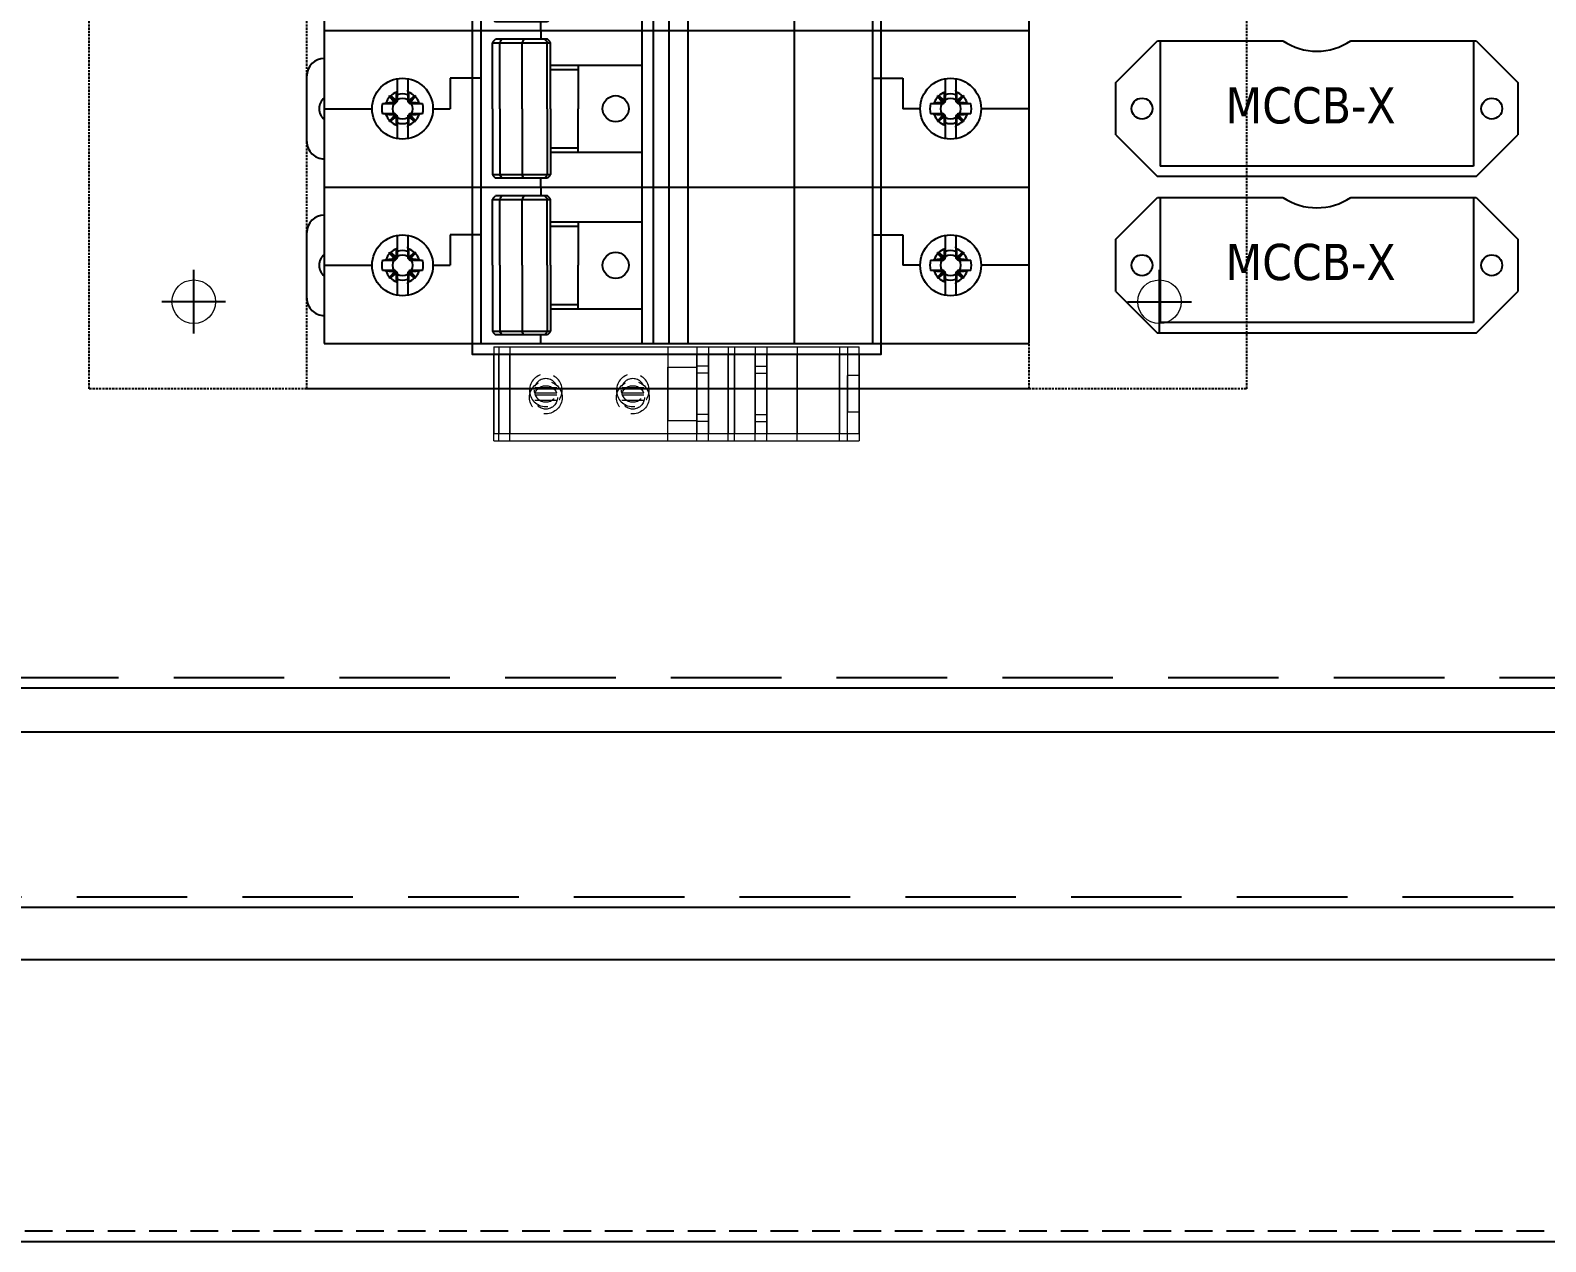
# Model space of a CAD drawing. Header units: millimetres. Extents: x 0 to 4227, y 0 to 2989.
# Drawn here: x 2777.3 to 2951.5, y 950.2 to 1089.4 of the extents above; entities that cross this region are included whole.
import ezdxf
from ezdxf.enums import TextEntityAlignment as Align

# ---------------------------------------------------------------- set-up
doc = ezdxf.new("R2010")
doc.units = ezdxf.units.MM
for name, pattern in [('DASHED', [0.75, 0.5, -0.25]), ('HIDDEN2', [4.7625, 3.175, -1.5875]), ('HIDDENX2', [19.05, 12.7, -6.35])]:
    doc.linetypes.add(name, pattern=pattern)
for name, color, linetype in [('01', 7, 'HIDDEN2'), ('ALPHA', 255, 'Continuous'), ('DI', 2, 'Continuous'), ('E600_Gen', 4, 'Continuous'), ('KICHTHUOC', 8, 'Continuous'), ('Text', 4, 'Continuous'), ('THIET BI', 2, 'Continuous')]:
    doc.layers.add(name, color=color, linetype=linetype)
doc.styles.add('Tahoma (Input Text)', font='tahoma.ttf')

# ---------------------------------------------------------------- blocks, each defined once
blk = doc.blocks.new('MFNN')
at = {"layer": '01', "color": 6, "linetype": 'Continuous', "lineweight": 9}
for p, q in [((-10647.65, 39819.27), (-10637.67, 39819.27)), ((-10647.65, 39819.27), (-10647.65, 39777.28)), ((-10637.67, 39819.27), (-10637.67, 39777.28)), ((-10647.65, 39818.71), (-10637.67, 39818.71)), ((-10647.65, 39817.44), (-10637.67, 39817.44)), ((-10647.65, 39799.29), (-10639.17, 39799.29)), ((-10639.17, 39799.29), (-10639.17, 39795.95)), ((-10647.65, 39795.95), (-10637.67, 39795.95)), ((-10645.43, 39794.61), (-10645.43, 39795.95)), ((-10639.86, 39794.61), (-10639.86, 39795.95)), ((-10647.65, 39794.61), (-10637.67, 39794.61)), ((-10647.65, 39792.34), (-10637.67, 39792.34)), ((-10647.65, 39791.62), (-10637.67, 39791.62)), ((-10647.65, 39789.25), (-10637.67, 39789.25)), ((-10645.43, 39789.25), (-10645.43, 39787.91)), ((-10639.86, 39789.25), (-10639.86, 39787.91)), ((-10647.65, 39787.91), (-10637.67, 39787.91)), ((-10647.65, 39784.4), (-10637.67, 39784.4)), ((-10647.65, 39779.53), (-10637.67, 39779.53)), ((-10647.65, 39778.62), (-10640.13, 39778.62)), ((-10640.13, 39777.28), (-10640.13, 39778.62)), ((-10637.67, 39777.28), (-10647.65, 39777.28))]:
    blk.add_line(p, q, dxfattribs=at)
at = {"layer": '01', "color": 4, "lineweight": 9}
for p, q in [((-10642.97, 39814.58), (-10642.96, 39812.03)), ((-10642.36, 39814.58), (-10642.35, 39812.03)), ((-10642.97, 39804.58), (-10642.96, 39802.03)), ((-10642.36, 39804.58), (-10642.35, 39802.03))]:
    blk.add_line(p, q, dxfattribs=at)
for centre, radius in [((-10642.65, 39813.3), 1.88), ((-10642.65, 39813.3), 1.34), ((-10642.65, 39803.3), 1.88), ((-10642.65, 39803.3), 1.34)]:
    blk.add_circle(centre, radius, dxfattribs=at)
blk = doc.blocks.new('sbdf11712')
at = {"layer": 'ALPHA'}
for p, q in [((-431.29, -67.44), (-413.29, -67.44)), ((-431.29, -148.44), (-431.29, -67.44)), ((-422.29, -67.44), (-422.29, -72.94)), ((-413.29, -148.44), (-413.29, -67.44)), ((-422.97, -74.88), (-422.98, -75.22)), ((-422.94, -74.54), (-422.97, -74.88)), ((-422.93, -74.53), (-422.94, -74.54)), ((-422.94, -74.54), (-422.94, -74.54)), ((-422.92, -74.52), (-422.93, -74.53)), ((-422.91, -74.5), (-422.92, -74.51)), ((-422.92, -74.51), (-422.92, -74.52)), ((-422.9, -74.47), (-422.91, -74.49)), ((-422.91, -74.49), (-422.91, -74.5)), ((-422.9, -75.59), (-422.9, -74.13)), ((-422.9, -74.42), (-422.9, -74.44)), ((-422.9, -74.44), (-422.9, -74.46)), ((-422.9, -74.46), (-422.9, -74.47)), ((-421.69, -74.13), (-421.69, -75.59)), ((-421.69, -74.44), (-421.69, -74.42)), ((-421.69, -74.46), (-421.69, -74.44)), ((-421.69, -74.48), (-421.69, -74.46)), ((-421.68, -74.49), (-421.69, -74.48)), ((-421.68, -74.51), (-421.68, -74.49)), ((-421.67, -74.52), (-421.68, -74.51)), ((-421.66, -74.53), (-421.67, -74.52)), ((-421.65, -74.54), (-421.66, -74.53)), ((-421.65, -74.54), (-421.65, -74.54)), ((-421.62, -74.88), (-421.65, -74.54)), ((-421.61, -75.22), (-421.62, -74.88)), ((-425.74, -75.84), (-423.15, -75.84)), ((-424.38, -75.84), (-424.42, -75.84)), ((-424.35, -75.84), (-424.38, -75.84)), ((-424.32, -75.83), (-424.35, -75.84)), ((-424.3, -75.83), (-424.32, -75.83)), ((-424.28, -75.82), (-424.3, -75.83)), ((-424.25, -75.81), (-424.28, -75.82)), ((-424.23, -75.8), (-424.25, -75.81)), ((-424.22, -75.8), (-424.23, -75.8)), ((-424.2, -75.78), (-424.22, -75.8)), ((-424.19, -75.77), (-424.2, -75.78)), ((-424.18, -75.76), (-424.19, -75.77)), ((-424.18, -75.76), (-423.68, -75.75)), ((-423.79, -74.95), (-423.05, -75.69)), ((-423.79, -74.95), (-423.73, -74.97)), ((-423.77, -75), (-423.79, -74.95)), ((-423.75, -75.06), (-423.77, -75)), ((-423.75, -75.06), (-423.19, -75.75)), ((-423.73, -74.97), (-423.68, -74.99)), ((-423.68, -74.99), (-422.98, -75.56)), ((-423.68, -75.75), (-423.19, -75.75)), ((-423.17, -75.76), (-423.19, -75.75)), ((-423.15, -75.78), (-423.17, -75.76)), ((-423.15, -75.84), (-423.15, -75.78)), ((-423.13, -75.79), (-423.15, -75.78)), ((-423.11, -75.8), (-423.13, -75.79)), ((-423.08, -75.79), (-423.11, -75.8)), ((-423.06, -75.78), (-423.08, -75.79)), ((-423.05, -75.76), (-423.06, -75.78)), ((-423.05, -75.69), (-423.05, -75.74)), ((-423, -75.69), (-423.05, -75.69)), ((-422.98, -75.22), (-422.98, -75.56)), ((-422.98, -75.56), (-422.97, -75.57)), ((-422.96, -75.67), (-422.98, -75.68)), ((-422.97, -75.57), (-422.96, -75.59)), ((-422.9, -75.59), (-422.96, -75.59)), ((-422.96, -75.59), (-422.94, -75.61)), ((-422.94, -75.65), (-422.96, -75.67)), ((-422.94, -75.61), (-422.94, -75.63)), ((-422.94, -75.63), (-422.94, -75.65)), ((-421.69, -75.59), (-421.63, -75.59)), ((-421.65, -75.61), (-421.63, -75.59)), ((-421.65, -75.63), (-421.65, -75.61)), ((-421.65, -75.65), (-421.65, -75.63)), ((-421.63, -75.67), (-421.65, -75.65)), ((-421.63, -75.59), (-421.62, -75.57)), ((-421.61, -75.68), (-421.63, -75.67)), ((-421.62, -75.57), (-421.6, -75.56)), ((-421.6, -75.56), (-421.61, -75.22)), ((-420.91, -74.99), (-421.6, -75.56)), ((-421.54, -75.69), (-421.59, -75.69)), ((-420.8, -74.95), (-421.54, -75.69)), ((-421.54, -75.74), (-421.54, -75.69)), ((-421.53, -75.78), (-421.54, -75.76)), ((-421.51, -75.79), (-421.53, -75.78)), ((-421.48, -75.8), (-421.51, -75.79)), ((-421.46, -75.79), (-421.48, -75.8)), ((-421.44, -75.78), (-421.46, -75.79)), ((-421.42, -75.76), (-421.44, -75.78)), ((-421.44, -75.84), (-421.44, -75.78)), ((-421.44, -75.84), (-418.85, -75.84)), ((-421.4, -75.75), (-421.42, -75.76)), ((-420.84, -75.06), (-421.4, -75.75)), ((-421.4, -75.75), (-420.91, -75.75)), ((-420.91, -74.99), (-420.86, -74.97)), ((-420.91, -75.75), (-420.41, -75.76)), ((-420.86, -74.97), (-420.8, -74.95)), ((-420.82, -75), (-420.84, -75.06)), ((-420.8, -74.95), (-420.82, -75)), ((-420.4, -75.77), (-420.41, -75.76)), ((-420.39, -75.79), (-420.4, -75.77)), ((-420.37, -75.8), (-420.39, -75.79)), ((-420.35, -75.8), (-420.37, -75.8)), ((-420.33, -75.81), (-420.35, -75.8)), ((-420.31, -75.82), (-420.33, -75.81)), ((-420.29, -75.83), (-420.31, -75.82)), ((-420.26, -75.83), (-420.29, -75.83)), ((-420.24, -75.84), (-420.26, -75.83)), ((-420.21, -75.84), (-420.24, -75.84)), ((-420.17, -75.84), (-420.21, -75.84)), ((-425.74, -77.05), (-423.15, -77.05)), ((-424.42, -77.05), (-424.38, -77.05)), ((-424.38, -77.05), (-424.35, -77.05)), ((-424.35, -77.05), (-424.32, -77.05)), ((-424.32, -77.05), (-424.3, -77.06)), ((-424.3, -77.06), (-424.28, -77.07)), ((-424.28, -77.07), (-424.25, -77.07)), ((-424.25, -77.07), (-424.23, -77.08)), ((-424.23, -77.08), (-424.22, -77.09)), ((-424.22, -77.09), (-424.2, -77.1)), ((-424.2, -77.1), (-424.19, -77.11)), ((-424.19, -77.11), (-424.18, -77.13)), ((-423.68, -77.14), (-424.18, -77.13)), ((-423.79, -77.94), (-423.05, -77.2)), ((-423.79, -77.94), (-423.77, -77.88)), ((-423.73, -77.92), (-423.79, -77.94)), ((-423.77, -77.88), (-423.75, -77.83)), ((-423.75, -77.83), (-423.19, -77.14)), ((-423.68, -77.9), (-423.73, -77.92)), ((-423.19, -77.14), (-423.68, -77.14)), ((-423.68, -77.9), (-422.98, -77.33)), ((-423.19, -77.14), (-423.17, -77.12)), ((-423.17, -77.12), (-423.15, -77.11)), ((-423.15, -77.05), (-423.15, -77.11)), ((-423.15, -77.11), (-423.13, -77.09)), ((-423.13, -77.09), (-423.11, -77.09)), ((-423.11, -77.09), (-423.08, -77.09)), ((-423.08, -77.09), (-423.06, -77.11)), ((-423.06, -77.11), (-423.05, -77.13)), ((-423.05, -77.15), (-423.05, -77.2)), ((-423.05, -77.2), (-423, -77.2)), ((-422.98, -77.2), (-422.96, -77.21)), ((-422.97, -77.32), (-422.98, -77.33)), ((-422.98, -77.33), (-422.98, -77.67)), ((-422.98, -77.67), (-422.97, -78.01)), ((-422.96, -77.3), (-422.97, -77.32)), ((-422.97, -78.01), (-422.94, -78.34)), ((-422.96, -77.21), (-422.94, -77.23)), ((-422.94, -77.28), (-422.96, -77.3)), ((-422.9, -77.3), (-422.96, -77.3)), ((-422.94, -77.23), (-422.94, -77.26)), ((-422.94, -77.26), (-422.94, -77.28)), ((-422.94, -78.34), (-422.93, -78.35)), ((-422.93, -78.35), (-422.93, -78.36)), ((-422.93, -78.36), (-422.92, -78.37)), ((-422.92, -78.37), (-422.91, -78.38)), ((-422.91, -78.38), (-422.91, -78.39)), ((-422.9, -78.75), (-422.9, -77.3)), ((-421.69, -77.3), (-421.69, -78.75)), ((-421.69, -77.3), (-421.63, -77.3)), ((-421.68, -78.39), (-421.67, -78.37)), ((-421.67, -78.37), (-421.67, -78.36)), ((-421.67, -78.36), (-421.66, -78.36)), ((-421.66, -78.36), (-421.65, -78.35)), ((-421.65, -77.23), (-421.63, -77.21)), ((-421.65, -77.26), (-421.65, -77.23)), ((-421.65, -77.28), (-421.65, -77.26)), ((-421.63, -77.3), (-421.65, -77.28)), ((-421.65, -78.34), (-421.62, -78.01)), ((-421.65, -78.35), (-421.65, -78.34)), ((-421.63, -77.21), (-421.61, -77.2)), ((-421.62, -77.32), (-421.63, -77.3)), ((-421.6, -77.33), (-421.62, -77.32)), ((-421.62, -78.01), (-421.61, -77.67)), ((-421.61, -77.67), (-421.6, -77.33)), ((-420.91, -77.9), (-421.6, -77.33)), ((-421.59, -77.2), (-421.54, -77.2)), ((-421.54, -77.13), (-421.53, -77.11)), ((-421.54, -77.2), (-421.54, -77.15)), ((-420.8, -77.94), (-421.54, -77.2)), ((-421.53, -77.11), (-421.51, -77.09)), ((-421.51, -77.09), (-421.48, -77.09)), ((-421.48, -77.09), (-421.46, -77.09)), ((-421.46, -77.09), (-421.44, -77.11)), ((-421.44, -77.05), (-418.85, -77.05)), ((-421.44, -77.11), (-421.44, -77.05)), ((-421.44, -77.11), (-421.42, -77.12)), ((-421.42, -77.12), (-421.4, -77.14)), ((-420.84, -77.83), (-421.4, -77.14)), ((-420.91, -77.14), (-421.4, -77.14)), ((-420.41, -77.13), (-420.91, -77.14)), ((-420.86, -77.92), (-420.91, -77.9)), ((-420.8, -77.94), (-420.86, -77.92)), ((-420.84, -77.83), (-420.82, -77.88)), ((-420.82, -77.88), (-420.8, -77.94)), ((-420.41, -77.13), (-420.4, -77.11)), ((-420.4, -77.11), (-420.39, -77.1)), ((-420.39, -77.1), (-420.37, -77.09)), ((-420.37, -77.09), (-420.35, -77.08)), ((-420.35, -77.08), (-420.33, -77.07)), ((-420.33, -77.07), (-420.31, -77.07)), ((-420.31, -77.07), (-420.29, -77.06)), ((-420.29, -77.06), (-420.26, -77.05)), ((-420.26, -77.05), (-420.24, -77.05)), ((-420.24, -77.05), (-420.21, -77.05)), ((-420.21, -77.05), (-420.17, -77.05)), ((-422.91, -78.39), (-422.9, -78.41)), ((-422.9, -78.41), (-422.9, -78.42)), ((-422.9, -78.42), (-422.9, -78.44)), ((-422.9, -78.44), (-422.9, -78.46)), ((-422.29, -79.94), (-422.29, -81.93)), ((-421.69, -78.41), (-421.68, -78.4)), ((-421.69, -78.43), (-421.69, -78.41)), ((-421.69, -78.45), (-421.69, -78.43)), ((-421.69, -78.46), (-421.69, -78.45)), ((-421.68, -78.4), (-421.68, -78.39)), ((-425.8, -81.93), (-422.29, -81.93)), ((-425.8, -85.44), (-425.8, -81.93)), ((-431.29, -85.44), (-413.29, -85.44)), ((-431.29, -94.44), (-413.29, -94.44)), ((-431.29, -106.64), (-413.29, -106.64)), ((-431.29, -108.84), (-413.29, -108.84)), ((-431.29, -110.64), (-413.29, -110.64)), ((-431.29, -111.94), (-413.29, -111.94)), ((-427.29, -122.44), (-427.29, -111.94)), ((-417.29, -122.44), (-417.29, -111.94)), ((-427.29, -119.24), (-422.29, -119.24)), ((-426.79, -122.44), (-426.79, -119.24)), ((-417.29, -119.24), (-422.29, -119.24)), ((-417.79, -122.44), (-417.79, -119.24)), ((-431.29, -123.54), (-430.33, -123.54)), ((-430.01, -122.5), (-430.29, -122.79)), ((-430.29, -122.79), (-430.29, -128.74)), ((-430.29, -123.14), (-430.01, -122.86)), ((-430.01, -122.86), (-429.97, -122.83)), ((-429.97, -122.83), (-429.92, -122.81)), ((-429.92, -122.81), (-429.87, -122.81)), ((-422.29, -122.44), (-429.87, -122.44)), ((-429.87, -129.08), (-429.87, -122.44)), ((-422.29, -122.81), (-429.87, -122.81)), ((-422.29, -122.44), (-414.72, -122.44)), ((-422.29, -122.81), (-414.72, -122.81)), ((-414.72, -129.08), (-414.72, -122.44)), ((-414.67, -122.81), (-414.72, -122.81)), ((-414.62, -122.83), (-414.67, -122.81)), ((-414.58, -122.86), (-414.62, -122.83)), ((-414.58, -122.5), (-414.29, -122.79)), ((-414.29, -123.14), (-414.58, -122.86)), ((-414.29, -122.79), (-414.29, -128.74)), ((-413.29, -123.54), (-414.26, -123.54)), ((-430.29, -125.51), (-430.01, -125.64)), ((-430.01, -125.64), (-429.97, -125.65)), ((-429.97, -125.65), (-429.92, -125.66)), ((-429.92, -125.66), (-429.87, -125.67)), ((-422.29, -125.67), (-429.87, -125.67)), ((-422.29, -125.67), (-414.72, -125.67)), ((-414.67, -125.66), (-414.72, -125.67)), ((-414.62, -125.65), (-414.67, -125.66)), ((-414.58, -125.64), (-414.62, -125.65)), ((-414.29, -125.51), (-414.58, -125.64)), ((-430.29, -127.99), (-430.01, -128.2)), ((-430.01, -129.02), (-430.29, -128.74)), ((-430.01, -128.2), (-429.97, -128.23)), ((-429.97, -128.23), (-429.92, -128.24)), ((-429.92, -128.24), (-429.87, -128.25)), ((-422.29, -128.25), (-429.87, -128.25)), ((-422.29, -128.25), (-414.72, -128.25)), ((-414.67, -128.24), (-414.72, -128.25)), ((-414.62, -128.23), (-414.67, -128.24)), ((-414.58, -128.2), (-414.62, -128.23)), ((-414.29, -127.99), (-414.58, -128.2)), ((-414.58, -129.02), (-414.29, -128.74)), ((-431.29, -130.44), (-413.29, -130.44)), ((-422.29, -129.08), (-429.87, -129.08)), ((-425.8, -130.44), (-425.8, -133.95)), ((-425.8, -130.44), (-422.29, -130.44)), ((-422.29, -129.08), (-414.72, -129.08)), ((-425.8, -133.95), (-422.29, -133.95)), ((-422.29, -135.94), (-422.29, -133.95)), ((-422.94, -137.54), (-422.97, -137.88)), ((-422.93, -137.53), (-422.94, -137.54)), ((-422.94, -137.54), (-422.94, -137.54)), ((-422.92, -137.52), (-422.93, -137.53)), ((-422.91, -137.5), (-422.92, -137.51)), ((-422.92, -137.51), (-422.92, -137.52)), ((-422.9, -137.47), (-422.91, -137.49)), ((-422.91, -137.49), (-422.91, -137.5)), ((-422.9, -138.59), (-422.9, -137.13)), ((-422.9, -137.42), (-422.9, -137.44)), ((-422.9, -137.44), (-422.9, -137.46)), ((-422.9, -137.46), (-422.9, -137.47)), ((-421.69, -137.13), (-421.69, -138.59)), ((-421.69, -137.44), (-421.69, -137.42)), ((-421.69, -137.46), (-421.69, -137.44)), ((-421.69, -137.48), (-421.69, -137.46)), ((-421.68, -137.49), (-421.69, -137.48)), ((-421.68, -137.51), (-421.68, -137.49)), ((-421.67, -137.52), (-421.68, -137.51)), ((-421.66, -137.53), (-421.67, -137.52)), ((-421.65, -137.54), (-421.66, -137.53)), ((-421.62, -137.88), (-421.65, -137.54)), ((-421.65, -137.54), (-421.65, -137.54)), ((-425.74, -138.84), (-423.15, -138.84)), ((-424.38, -138.84), (-424.42, -138.84)), ((-424.35, -138.84), (-424.38, -138.84)), ((-424.32, -138.83), (-424.35, -138.84)), ((-424.3, -138.83), (-424.32, -138.83)), ((-424.28, -138.82), (-424.3, -138.83)), ((-424.25, -138.81), (-424.28, -138.82)), ((-424.23, -138.8), (-424.25, -138.81)), ((-424.22, -138.8), (-424.23, -138.8)), ((-424.2, -138.78), (-424.22, -138.8)), ((-424.19, -138.77), (-424.2, -138.78)), ((-424.18, -138.76), (-424.19, -138.77)), ((-424.18, -138.76), (-423.68, -138.75)), ((-423.77, -138), (-423.79, -137.95)), ((-423.79, -137.95), (-423.73, -137.97)), ((-423.79, -137.95), (-423.05, -138.69)), ((-423.75, -138.06), (-423.77, -138)), ((-423.75, -138.06), (-423.19, -138.75)), ((-423.73, -137.97), (-423.68, -137.99)), ((-423.68, -137.99), (-422.98, -138.56)), ((-423.68, -138.75), (-423.19, -138.75)), ((-423.17, -138.76), (-423.19, -138.75)), ((-423.15, -138.78), (-423.17, -138.76)), ((-423.13, -138.79), (-423.15, -138.78)), ((-423.15, -138.84), (-423.15, -138.78)), ((-423.11, -138.8), (-423.13, -138.79)), ((-423.08, -138.79), (-423.11, -138.8)), ((-423.06, -138.78), (-423.08, -138.79)), ((-423.05, -138.76), (-423.06, -138.78)), ((-423, -138.69), (-423.05, -138.69)), ((-423.05, -138.69), (-423.05, -138.74)), ((-422.97, -137.88), (-422.98, -138.22)), ((-422.98, -138.22), (-422.98, -138.56)), ((-422.98, -138.56), (-422.97, -138.57)), ((-422.96, -138.67), (-422.98, -138.68)), ((-422.97, -138.57), (-422.96, -138.59)), ((-422.96, -138.59), (-422.94, -138.61)), ((-422.9, -138.59), (-422.96, -138.59)), ((-422.94, -138.65), (-422.96, -138.67)), ((-422.94, -138.61), (-422.94, -138.63)), ((-422.94, -138.63), (-422.94, -138.65)), ((-421.69, -138.59), (-421.63, -138.59)), ((-421.65, -138.61), (-421.63, -138.59)), ((-421.65, -138.63), (-421.65, -138.61)), ((-421.65, -138.65), (-421.65, -138.63)), ((-421.63, -138.67), (-421.65, -138.65)), ((-421.63, -138.59), (-421.62, -138.57)), ((-421.61, -138.68), (-421.63, -138.67)), ((-421.61, -138.22), (-421.62, -137.88)), ((-421.62, -138.57), (-421.6, -138.56)), ((-421.6, -138.56), (-421.61, -138.22)), ((-420.91, -137.99), (-421.6, -138.56)), ((-421.54, -138.69), (-421.59, -138.69)), ((-420.8, -137.95), (-421.54, -138.69)), ((-421.54, -138.74), (-421.54, -138.69)), ((-421.53, -138.78), (-421.54, -138.76)), ((-421.51, -138.79), (-421.53, -138.78)), ((-421.48, -138.8), (-421.51, -138.79)), ((-421.46, -138.79), (-421.48, -138.8)), ((-421.44, -138.78), (-421.46, -138.79)), ((-421.42, -138.76), (-421.44, -138.78)), ((-421.44, -138.84), (-421.44, -138.78)), ((-421.44, -138.84), (-418.85, -138.84)), ((-421.4, -138.75), (-421.42, -138.76)), ((-420.84, -138.06), (-421.4, -138.75)), ((-421.4, -138.75), (-420.91, -138.75)), ((-420.91, -137.99), (-420.86, -137.97)), ((-420.91, -138.75), (-420.41, -138.76)), ((-420.86, -137.97), (-420.8, -137.95)), ((-420.82, -138), (-420.84, -138.06)), ((-420.8, -137.95), (-420.82, -138)), ((-420.4, -138.77), (-420.41, -138.76)), ((-420.39, -138.79), (-420.4, -138.77)), ((-420.37, -138.8), (-420.39, -138.79)), ((-420.35, -138.8), (-420.37, -138.8)), ((-420.33, -138.81), (-420.35, -138.8)), ((-420.31, -138.82), (-420.33, -138.81)), ((-420.29, -138.83), (-420.31, -138.82)), ((-420.26, -138.83), (-420.29, -138.83)), ((-420.24, -138.84), (-420.26, -138.83)), ((-420.21, -138.84), (-420.24, -138.84)), ((-420.17, -138.84), (-420.21, -138.84)), ((-425.74, -140.05), (-423.15, -140.05)), ((-424.42, -140.05), (-424.38, -140.05)), ((-424.38, -140.05), (-424.35, -140.05)), ((-424.35, -140.05), (-424.32, -140.05)), ((-424.32, -140.05), (-424.3, -140.06)), ((-424.3, -140.06), (-424.28, -140.07)), ((-424.28, -140.07), (-424.25, -140.07)), ((-424.25, -140.07), (-424.23, -140.08)), ((-424.23, -140.08), (-424.22, -140.09)), ((-424.22, -140.09), (-424.2, -140.1)), ((-424.2, -140.1), (-424.19, -140.11)), ((-424.19, -140.11), (-424.18, -140.13)), ((-423.68, -140.14), (-424.18, -140.13)), ((-423.79, -140.94), (-423.05, -140.2)), ((-423.79, -140.94), (-423.77, -140.88)), ((-423.73, -140.92), (-423.79, -140.94)), ((-423.77, -140.88), (-423.75, -140.83)), ((-423.75, -140.83), (-423.19, -140.14)), ((-423.68, -140.9), (-423.73, -140.92)), ((-423.19, -140.14), (-423.68, -140.14)), ((-423.68, -140.9), (-422.98, -140.33)), ((-423.19, -140.14), (-423.17, -140.12)), ((-423.17, -140.12), (-423.15, -140.11)), ((-423.15, -140.05), (-423.15, -140.11)), ((-423.15, -140.11), (-423.13, -140.09)), ((-423.13, -140.09), (-423.11, -140.09)), ((-423.11, -140.09), (-423.08, -140.09)), ((-423.08, -140.09), (-423.06, -140.11)), ((-423.06, -140.11), (-423.05, -140.13)), ((-423.05, -140.15), (-423.05, -140.2)), ((-423.05, -140.2), (-423, -140.2)), ((-422.98, -140.2), (-422.96, -140.21)), ((-422.97, -140.32), (-422.98, -140.33)), ((-422.98, -140.33), (-422.98, -140.67)), ((-422.98, -140.67), (-422.97, -141.01)), ((-422.96, -140.3), (-422.97, -140.32)), ((-422.97, -141.01), (-422.94, -141.34)), ((-422.96, -140.21), (-422.94, -140.23)), ((-422.94, -140.28), (-422.96, -140.3)), ((-422.9, -140.3), (-422.96, -140.3)), ((-422.94, -140.23), (-422.94, -140.26)), ((-422.94, -140.26), (-422.94, -140.28)), ((-422.9, -141.75), (-422.9, -140.3)), ((-421.69, -140.3), (-421.69, -141.75)), ((-421.69, -140.3), (-421.63, -140.3)), ((-421.65, -140.23), (-421.63, -140.21)), ((-421.65, -140.26), (-421.65, -140.23)), ((-421.65, -140.28), (-421.65, -140.26)), ((-421.63, -140.3), (-421.65, -140.28)), ((-421.65, -141.34), (-421.62, -141.01)), ((-421.63, -140.21), (-421.61, -140.2)), ((-421.62, -140.32), (-421.63, -140.3)), ((-421.6, -140.33), (-421.62, -140.32)), ((-421.62, -141.01), (-421.61, -140.67)), ((-421.61, -140.67), (-421.6, -140.33)), ((-420.91, -140.9), (-421.6, -140.33)), ((-421.59, -140.2), (-421.54, -140.2)), ((-421.54, -140.13), (-421.53, -140.11)), ((-421.54, -140.2), (-421.54, -140.15)), ((-420.8, -140.94), (-421.54, -140.2)), ((-421.53, -140.11), (-421.51, -140.09)), ((-421.51, -140.09), (-421.48, -140.09)), ((-421.48, -140.09), (-421.46, -140.09)), ((-421.46, -140.09), (-421.44, -140.11)), ((-421.44, -140.05), (-418.85, -140.05)), ((-421.44, -140.11), (-421.44, -140.05)), ((-421.44, -140.11), (-421.42, -140.12)), ((-421.42, -140.12), (-421.4, -140.14)), ((-420.84, -140.83), (-421.4, -140.14)), ((-420.91, -140.14), (-421.4, -140.14)), ((-420.41, -140.13), (-420.91, -140.14)), ((-420.86, -140.92), (-420.91, -140.9)), ((-420.8, -140.94), (-420.86, -140.92)), ((-420.84, -140.83), (-420.82, -140.88)), ((-420.82, -140.88), (-420.8, -140.94)), ((-420.41, -140.13), (-420.4, -140.11)), ((-420.4, -140.11), (-420.39, -140.1)), ((-420.39, -140.1), (-420.37, -140.09)), ((-420.37, -140.09), (-420.35, -140.08)), ((-420.35, -140.08), (-420.33, -140.07)), ((-420.33, -140.07), (-420.31, -140.07)), ((-420.31, -140.07), (-420.29, -140.06)), ((-420.29, -140.06), (-420.26, -140.05)), ((-420.26, -140.05), (-420.24, -140.05)), ((-420.24, -140.05), (-420.21, -140.05)), ((-420.21, -140.05), (-420.17, -140.05)), ((-422.94, -141.34), (-422.93, -141.35)), ((-422.93, -141.35), (-422.93, -141.36)), ((-422.93, -141.36), (-422.92, -141.37)), ((-422.92, -141.37), (-422.91, -141.38)), ((-422.91, -141.38), (-422.91, -141.39)), ((-422.91, -141.39), (-422.9, -141.41)), ((-422.9, -141.41), (-422.9, -141.42)), ((-422.9, -141.42), (-422.9, -141.44)), ((-422.9, -141.44), (-422.9, -141.46)), ((-421.69, -141.41), (-421.68, -141.4)), ((-421.69, -141.43), (-421.69, -141.41)), ((-421.69, -141.45), (-421.69, -141.43)), ((-421.69, -141.46), (-421.69, -141.45)), ((-421.68, -141.39), (-421.67, -141.37)), ((-421.68, -141.4), (-421.68, -141.39)), ((-421.67, -141.36), (-421.66, -141.36)), ((-421.67, -141.37), (-421.67, -141.36)), ((-421.66, -141.36), (-421.65, -141.35)), ((-421.65, -141.35), (-421.65, -141.34)), ((-422.29, -148.44), (-422.29, -142.94)), ((-431.29, -148.44), (-413.29, -148.44)), ((-418.53, -150.44), (-426.06, -150.44))]:
    blk.add_line(p, q, dxfattribs=at)
for centre, radius in [((-422.29, -76.44), 3.5), ((-422.29, -114.94), 1.5), ((-422.29, -139.44), 3.5)]:
    blk.add_circle(centre, radius, dxfattribs=at)
for centre, radius, start, end in [((-422.29, -76.44), 2.01, 108.8619, 133.5724), ((-422.29, -76.44), 2.39, 75.3973, 104.6027), ((-422.29, -76.44), 2.01, 46.4276, 71.1381), ((-422.29, -76.44), 2.01, 136.4276, 160.0928), ((-422.29, -76.44), 1.71, 159.4266, 200.5734), ((-422.29, -76.44), 1.17, 149.1481, 210.8519), ((-423.15, -75.74), 0.1, 270, 0), ((-423, -75.59), 0.1, 270, 0), ((-422.29, -76.44), 1.17, 59.1481, 120.8519), ((-421.59, -75.59), 0.1, 180, 270), ((-421.44, -75.74), 0.1, 180, 270), ((-422.29, -76.44), 1.17, 329.1481, 30.8519), ((-422.29, -76.44), 2.01, 19.9072, 43.5724), ((-422.29, -76.44), 1.71, 339.4266, 20.5734), ((-422.29, -76.44), 2.01, 199.9072, 223.5724), ((-422.29, -76.44), 2.01, 226.4276, 251.1381), ((-423.15, -77.15), 0.1, 0, 90), ((-423, -77.3), 0.1, 0, 90), ((-422.29, -76.44), 1.17, 239.1481, 300.8519), ((-421.59, -77.3), 0.1, 90, 180), ((-422.29, -76.44), 2.01, 288.8619, 313.5724), ((-421.44, -77.15), 0.1, 90, 180), ((-422.29, -76.44), 2.01, 316.4276, 340.0928), ((-422.29, -76.44), 2.39, 255.3973, 284.6027), ((-429.87, -122.64), 0.201, 90, 135), ((-414.72, -122.64), 0.201, 45, 90), ((-429.87, -128.88), 0.201, 225, 270), ((-414.72, -128.88), 0.201, 270, 315), ((-422.29, -139.44), 2.01, 108.8619, 133.5724), ((-422.29, -139.44), 2.39, 75.3973, 104.6027), ((-422.29, -139.44), 2.01, 46.4276, 71.1381), ((-422.29, -139.44), 2.01, 136.4276, 160.0928), ((-422.29, -139.44), 1.71, 159.4266, 200.5734), ((-422.29, -139.44), 1.17, 149.1481, 210.8519), ((-423.15, -138.74), 0.1, 270, 0), ((-423, -138.59), 0.1, 270, 0), ((-422.29, -139.44), 1.17, 59.1481, 120.8519), ((-421.59, -138.59), 0.1, 180, 270), ((-421.44, -138.74), 0.1, 180, 270), ((-422.29, -139.44), 1.17, 329.1481, 30.8519), ((-422.29, -139.44), 2.01, 19.9072, 43.5724), ((-422.29, -139.44), 1.71, 339.4266, 20.5734), ((-422.29, -139.44), 2.01, 199.9072, 223.5724), ((-422.29, -139.44), 2.01, 226.4276, 251.1381), ((-423.15, -140.15), 0.1, 0, 90), ((-423, -140.3), 0.1, 0, 90), ((-422.29, -139.44), 1.17, 239.1481, 300.8519), ((-421.59, -140.3), 0.1, 90, 180), ((-422.29, -139.44), 2.01, 288.8619, 313.5724), ((-421.44, -140.15), 0.1, 90, 180), ((-422.29, -139.44), 2.01, 316.4276, 340.0928), ((-422.29, -139.44), 2.39, 255.3973, 284.6027), ((-426.06, -148.44), 2.01, 180, 270), ((-422.29, -147.43), 1.6, 218.9375, 321.0625), ((-418.53, -148.44), 2.01, 270, 0)]:
    blk.add_arc(centre, radius, start, end, dxfattribs=at)
blk = doc.blocks.new('hvnhgjghj')
at = {"layer": 'KICHTHUOC', "color": 95}
for p, q in [((-8611.84, 37566.35), (-8603.84, 37574.35)), ((-8603.84, 37574.35), (-8579.84, 37574.35)), ((-8603.34, 37574.35), (-8603.34, 37550.35)), ((-8566.84, 37574.35), (-8542.84, 37574.35)), ((-8543.34, 37574.35), (-8543.34, 37550.35)), ((-8542.84, 37574.35), (-8534.84, 37566.35)), ((-8611.84, 37556.35), (-8611.84, 37566.35)), ((-8534.84, 37566.35), (-8534.84, 37556.35)), ((-8611.84, 37556.35), (-8603.84, 37548.35)), ((-8542.84, 37548.35), (-8534.84, 37556.35)), ((-8543.34, 37550.35), (-8603.34, 37550.35)), ((-8542.84, 37548.35), (-8603.84, 37548.35))]:
    blk.add_line(p, q, dxfattribs=at)
for centre in [(-8606.84, 37561.35), (-8539.84, 37561.35)]:
    blk.add_circle(centre, 2, dxfattribs=at)
blk.add_arc((-8573.34, 37583.91), 11.56, 235.7945, 304.2055, dxfattribs=at)

msp = doc.modelspace()

# ---------------------------------------------------------------- linework, layer by layer
at = {"color": 6, "linetype": 'Continuous', "ltscale": 0.5}
for p, q in [((2796.07, 1054.54), (2796.07, 1061.88)), ((2907.07, 1054.54), (2907.07, 1061.88)), ((2799.74, 1058.21), (2792.39, 1058.21)), ((2903.39, 1058.21), (2910.74, 1058.21))]:
    msp.add_line(p, q, dxfattribs=at)
at = {"color": 7}
for points in [[(2671.62, 1750.18), (3671.62, 1750.18), (3671.62, 950.18), (2671.62, 950.18)], [(2704.02, 1717.78), (3639.22, 1717.78), (3639.22, 982.58), (2704.02, 982.58)]]:
    msp.add_lwpolyline(points, close=True, dxfattribs=at)
at = {"color": 7, "linetype": 'HIDDEN2'}
msp.add_lwpolyline([(2672.82, 1748.98), (3670.42, 1748.98), (3670.42, 951.38), (2672.82, 951.38)], close=True, dxfattribs=at)
at = {"color": 6}
msp.add_lwpolyline([(2710.02, 1711.78), (3139.42, 1711.78), (3139.42, 988.58), (2710.02, 988.58)], close=True, dxfattribs=at)
at = {"color": 6, "linetype": 'HIDDENX2'}
msp.add_lwpolyline([(2711.22, 1710.58), (3138.22, 1710.58), (3138.22, 989.78), (2711.22, 989.78)], close=True, dxfattribs=at)
at = {"color": 3, "ltscale": 3}
msp.add_lwpolyline([(3127.92, 1691.58), (2730.22, 1691.58), (2730.22, 1008.78), (3127.92, 1008.78)], close=True, dxfattribs=at)
at = {"color": 1}
msp.add_lwpolyline([(2715.22, 1686.58), (3169.62, 1686.58), (3169.62, 1013.78), (2715.22, 1013.78)], close=True, dxfattribs=at)
at = {"color": 1, "linetype": 'HIDDENX2'}
msp.add_lwpolyline([(2716.42, 1685.38), (3168.42, 1685.38), (3168.42, 1014.98), (2716.42, 1014.98)], close=True, dxfattribs=at)
at = {"color": 1, "linetype": 'Continuous', "ltscale": 0.5}
msp.add_lwpolyline([(2875.07, 1648.16), (2828.07, 1648.16), (2828.07, 1052.19), (2875.07, 1052.19)], close=True, dxfattribs=at)
at = {"color": 2, "lineweight": 13}
for centre in [(2796.07, 1058.21), (2907.07, 1058.21)]:
    msp.add_circle(centre, 2.5, dxfattribs=at)
at = {"layer": 'THIET BI', "color": 4, "linetype": 'DASHED', "ltscale": 0.5}
for points in [[(2784.07, 1652.21), (2917.07, 1652.21), (2917.07, 1048.21), (2784.07, 1048.21)], [(2809.07, 1652.21), (2892.07, 1652.21), (2892.07, 1048.21), (2809.07, 1048.21)]]:
    msp.add_lwpolyline(points, close=True, dxfattribs=at)

# ---------------------------------------------------------------- block references
at = {"layer": 'DI', "rotation": 270}
for p in [(2959.51, 676.1), (2959.51, 658.1), (2959.51, 640.1)]:
    msp.add_blockref('sbdf11712', p, dxfattribs=at)
at = {"layer": 'E600_Gen', "color": 3, "xscale": -1, "rotation": 90}
msp.add_blockref('MFNN', (42649.84, -9594.62), dxfattribs=at)
at = {"layer": 'E600_Gen', "color": 3, "rotation": 90}
msp.add_blockref('MFNN', (42649.84, 11689.86), dxfattribs=at)
at = {"layer": 'KICHTHUOC', "xscale": 0.599999999976717, "yscale": 0.599999999976717, "zscale": 0.599999999976717}
for p in [(8069.17, -21456.41), (8069.17, -21474.41)]:
    msp.add_blockref('hvnhgjghj', p, dxfattribs=at)

# ---------------------------------------------------------------- texts
at = {"layer": 'Text', "linetype": 'Continuous', "style": 'Tahoma (Input Text)'}
for p in [(2924.44, 1078.7), (2924.44, 1060.7)]:
    msp.add_text('MCCB-X', height=4.157, dxfattribs=at).set_placement(p, align=Align.CENTER)

doc.saveas('drawing.dxf')
